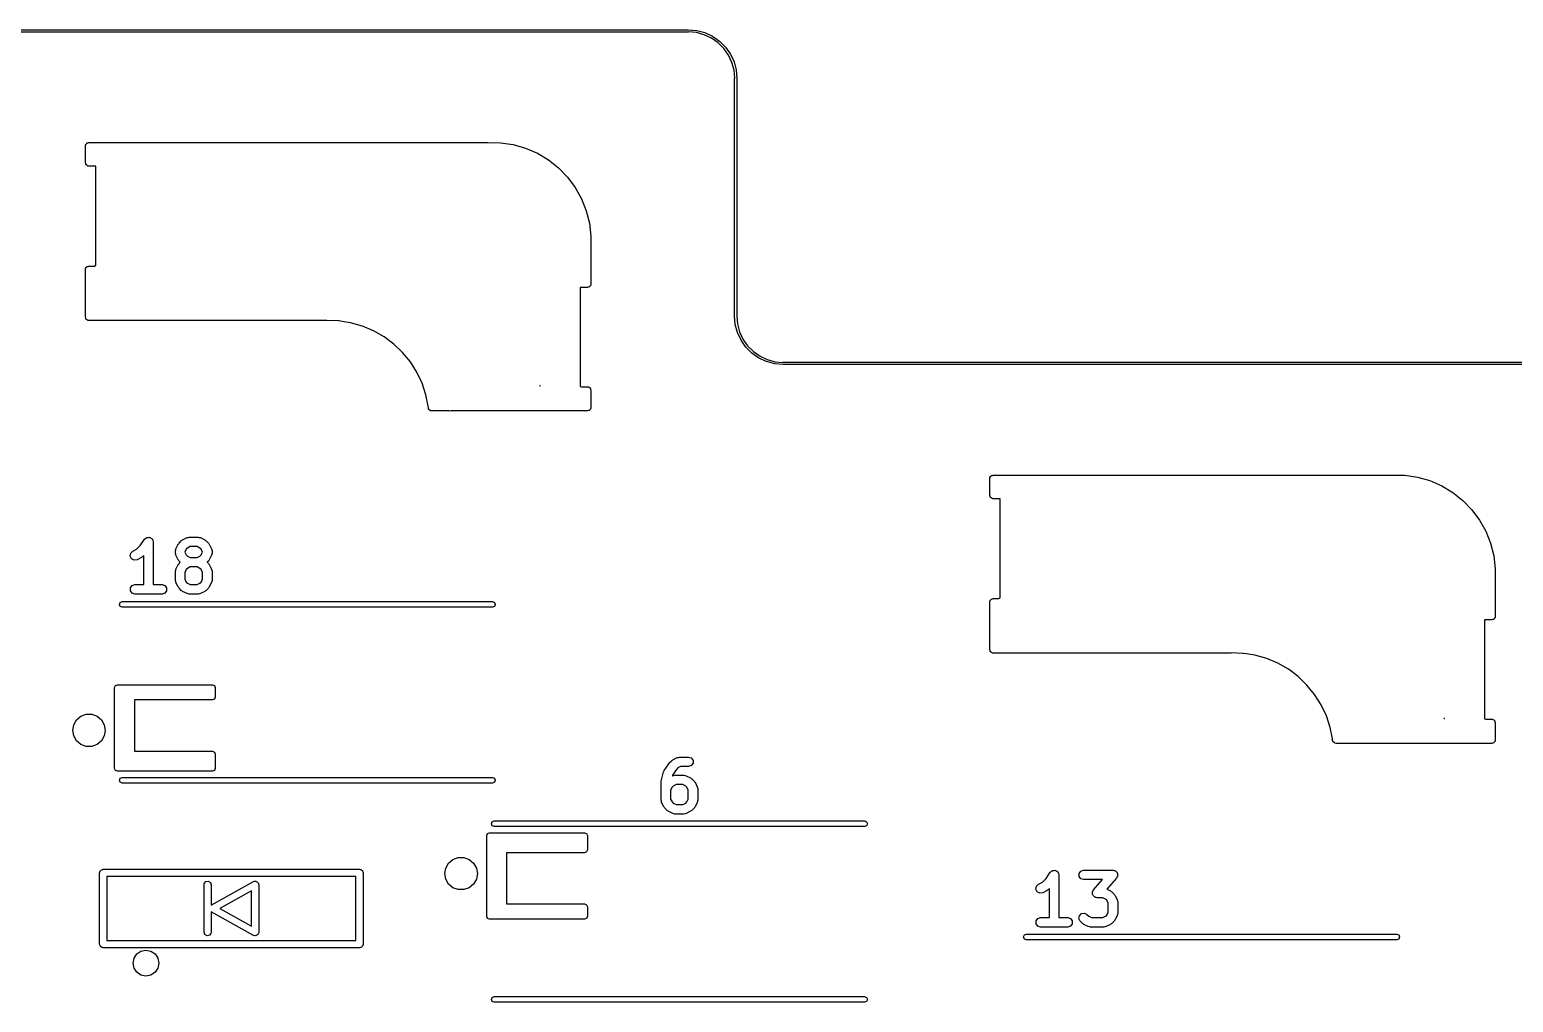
# Model space of a CAD drawing. Extents: x 62 to 222, y -188 to -37.
# Drawn here: x 169.26 to 200.51, y -62.44 to -41.97 of the extents above; entities that cross this region are included whole.
import ezdxf

# ---------------------------------------------------------------- set-up
doc = ezdxf.new("R2010")
doc.units = 0
doc.layers.add('BLACK', color=7, linetype='CONTINUOUS')

msp = doc.modelspace()

# ---------------------------------------------------------------- linework, layer by layer
at = {"layer": 'BLACK', "linetype": 'CONTINUOUS'}
for p, q in [((166.085, -41.9697), (183.135, -41.9697)), ((183.135, -42.0197), (166.085, -42.0197)), ((183.135, -41.9697), (183.313, -41.9853)), ((183.142, -42.0166), (183.135, -42.0197)), ((183.305, -42.0309), (183.142, -42.0166)), ((183.47, -42.075), (183.305, -42.0309)), ((183.313, -41.9853), (183.486, -42.0315)), ((183.624, -42.1471), (183.47, -42.075)), ((183.486, -42.0315), (183.647, -42.107)), ((183.764, -42.245), (183.624, -42.1471)), ((183.647, -42.107), (183.794, -42.2095)), ((183.885, -42.3656), (183.764, -42.245)), ((183.794, -42.2095), (183.92, -42.3359)), ((183.983, -42.5053), (183.885, -42.3656)), ((183.92, -42.3359), (184.023, -42.4822)), ((184.055, -42.66), (183.983, -42.5053)), ((184.023, -42.4822), (184.098, -42.6441)), ((184.099, -42.8248), (184.055, -42.66)), ((184.098, -42.6441), (184.144, -42.8167)), ((184.144, -42.8167), (184.16, -42.9947)), ((184.113, -42.9873), (184.099, -42.8248)), ((184.11, -42.9947), (184.113, -42.9873)), ((184.11, -47.9947), (184.11, -42.9947)), ((184.16, -42.9947), (184.16, -42.9947)), ((184.16, -42.9947), (184.16, -47.9947)), ((170.44, -44.394), (170.452, -44.3791)), ((170.452, -44.3791), (170.462, -44.3622)), ((170.462, -44.3622), (170.468, -44.3599)), ((170.468, -44.3599), (170.472, -44.3547)), ((170.472, -44.3547), (170.492, -44.3514)), ((170.492, -44.3514), (170.51, -44.3447)), ((170.51, -44.3447), (178.91, -44.3447)), ((178.91, -44.3447), (178.911, -44.3449)), ((178.911, -44.3449), (179.178, -44.349)), ((179.178, -44.349), (179.447, -44.3886)), ((170.435, -44.4197), (170.437, -44.41)), ((170.435, -44.7697), (170.435, -44.4197)), ((170.436, -44.4067), (170.438, -44.4038)), ((170.437, -44.41), (170.436, -44.4067)), ((170.438, -44.4038), (170.44, -44.394)), ((179.447, -44.3886), (179.708, -44.463)), ((179.708, -44.463), (179.958, -44.5709)), ((179.958, -44.5709), (180.191, -44.7104)), ((170.442, -44.788), (170.435, -44.7697)), ((170.445, -44.8072), (170.442, -44.788)), ((170.45, -44.8115), (170.445, -44.8072)), ((170.453, -44.8179), (170.45, -44.8115)), ((170.469, -44.8277), (170.453, -44.8179)), ((170.484, -44.8402), (170.469, -44.8277)), ((170.494, -44.8419), (170.484, -44.8402)), ((170.497, -44.8436), (170.494, -44.8419)), ((170.5, -44.843), (170.497, -44.8436)), ((170.51, -44.8447), (170.5, -44.843)), ((170.655, -44.8447), (170.51, -44.8447)), ((170.655, -46.9298), (170.655, -44.8447)), ((180.191, -44.7104), (180.404, -44.8792)), ((180.404, -44.8792), (180.593, -45.0743)), ((180.593, -45.0743), (180.755, -45.2924)), ((180.755, -45.2924), (180.887, -45.5298)), ((180.887, -45.5298), (180.987, -45.7825)), ((180.987, -45.7825), (181.054, -46.046)), ((181.054, -46.046), (181.085, -46.316)), ((181.085, -46.316), (181.084, -46.318)), ((181.084, -46.318), (181.085, -46.3197)), ((181.085, -46.3197), (181.085, -47.3197)), ((170.435, -47.0197), (170.437, -47.01)), ((170.435, -48.0197), (170.435, -47.0197)), ((170.436, -47.0067), (170.438, -47.0038)), ((170.437, -47.01), (170.436, -47.0067)), ((170.438, -47.0038), (170.44, -46.994)), ((170.44, -46.994), (170.452, -46.9791)), ((170.452, -46.9791), (170.462, -46.9622)), ((170.462, -46.9622), (170.468, -46.9599)), ((170.468, -46.9599), (170.472, -46.9547)), ((170.472, -46.9547), (170.492, -46.9514)), ((170.492, -46.9514), (170.51, -46.9447)), ((170.51, -46.9447), (170.624, -46.9447)), ((170.624, -46.9447), (170.655, -46.9298)), ((181.01, -47.3947), (180.855, -47.3947)), ((180.855, -47.3947), (180.855, -49.4787)), ((181.028, -47.388), (181.01, -47.3947)), ((181.047, -47.3847), (181.028, -47.388)), ((181.052, -47.3795), (181.047, -47.3847)), ((181.058, -47.3772), (181.052, -47.3795)), ((181.068, -47.3603), (181.058, -47.3772)), ((181.08, -47.3454), (181.068, -47.3603)), ((181.082, -47.3356), (181.08, -47.3454)), ((181.084, -47.3327), (181.082, -47.3356)), ((181.085, -47.3197), (181.083, -47.3294)), ((181.083, -47.3294), (181.084, -47.3327)), ((170.442, -48.038), (170.435, -48.0197)), ((170.445, -48.0572), (170.442, -48.038)), ((170.45, -48.0615), (170.445, -48.0572)), ((170.453, -48.0679), (170.45, -48.0615)), ((170.469, -48.0777), (170.453, -48.0679)), ((170.484, -48.0902), (170.469, -48.0777)), ((170.494, -48.0919), (170.484, -48.0902)), ((170.497, -48.0936), (170.494, -48.0919)), ((170.5, -48.093), (170.497, -48.0936)), ((170.51, -48.0947), (170.5, -48.093)), ((175.51, -48.0947), (170.51, -48.0947)), ((175.511, -48.0943), (175.51, -48.0947)), ((175.512, -48.0947), (175.511, -48.0943)), ((175.522, -48.091), (175.512, -48.0947)), ((175.768, -48.0987), (175.522, -48.091)), ((175.772, -48.0992), (175.768, -48.0987)), ((175.778, -48.102), (175.772, -48.0992)), ((175.841, -48.1098), (175.778, -48.102)), ((176.022, -48.1378), (175.841, -48.1098)), ((184.126, -48.1727), (184.11, -47.9947)), ((184.11, -47.9947), (184.11, -47.9947)), ((184.16, -47.9947), (184.157, -48.0022)), ((184.157, -48.0022), (184.171, -48.1647)), ((176.269, -48.2076), (176.022, -48.1378)), ((176.505, -48.3069), (176.269, -48.2076)), ((176.727, -48.4342), (176.505, -48.3069)), ((176.933, -48.5878), (176.727, -48.4342)), ((184.172, -48.3453), (184.126, -48.1727)), ((184.171, -48.1647), (184.215, -48.3295)), ((184.247, -48.5072), (184.172, -48.3453)), ((184.215, -48.3295), (184.287, -48.4841)), ((177.118, -48.7652), (176.933, -48.5878)), ((184.35, -48.6536), (184.247, -48.5072)), ((184.287, -48.4841), (184.385, -48.6238)), ((184.476, -48.7799), (184.35, -48.6536)), ((184.385, -48.6238), (184.506, -48.7445)), ((184.506, -48.7445), (184.646, -48.8423)), ((177.28, -48.9638), (177.118, -48.7652)), ((177.417, -49.1807), (177.28, -48.9638)), ((184.622, -48.8824), (184.476, -48.7799)), ((184.784, -48.9579), (184.622, -48.8824)), ((184.646, -48.8423), (184.8, -48.9144)), ((184.957, -49.0041), (184.784, -48.9579)), ((184.8, -48.9144), (184.965, -48.9586)), ((185.135, -49.0197), (184.957, -49.0041)), ((184.965, -48.9586), (185.128, -48.9728)), ((185.128, -48.9728), (185.135, -48.9697)), ((185.135, -48.9697), (221.235, -48.9697)), ((221.235, -49.0197), (185.135, -49.0197)), ((177.526, -49.4127), (177.417, -49.1807)), ((177.606, -49.6563), (177.526, -49.4127)), ((177.654, -49.8976), (177.606, -49.6563)), ((180.017, -49.4616), (180.001, -49.4697)), ((180.001, -49.4697), (180.018, -49.4697)), ((180.018, -49.4697), (180.017, -49.4616)), ((180.855, -49.4787), (180.885, -49.4847)), ((180.885, -49.4847), (181.01, -49.4847)), ((181.01, -49.4847), (181.02, -49.4864)), ((181.02, -49.4864), (181.023, -49.4858)), ((181.023, -49.4858), (181.026, -49.4875)), ((181.026, -49.4875), (181.036, -49.4892)), ((181.036, -49.4892), (181.051, -49.5017)), ((181.051, -49.5017), (181.067, -49.5115)), ((181.067, -49.5115), (181.07, -49.5178)), ((181.07, -49.5178), (181.075, -49.5222)), ((181.075, -49.5222), (181.078, -49.5414)), ((181.078, -49.5414), (181.085, -49.5597)), ((181.085, -49.5597), (181.085, -49.9197)), ((177.652, -49.9083), (177.654, -49.8976)), ((177.659, -49.9228), (177.652, -49.9083)), ((177.665, -49.9572), (177.659, -49.9228)), ((177.704, -49.9902), (177.665, -49.9572)), ((177.73, -49.9947), (177.704, -49.9902)), ((178.094, -49.9947), (177.73, -49.9947)), ((178.113, -49.9981), (178.094, -49.9947)), ((178.142, -49.9947), (178.113, -49.9981)), ((181.01, -49.9947), (178.142, -49.9947)), ((181.028, -49.988), (181.01, -49.9947)), ((181.047, -49.9847), (181.028, -49.988)), ((181.052, -49.9795), (181.047, -49.9847)), ((181.058, -49.9772), (181.052, -49.9795)), ((181.068, -49.9603), (181.058, -49.9772)), ((181.08, -49.9454), (181.068, -49.9603)), ((181.082, -49.9356), (181.08, -49.9454)), ((181.084, -49.9327), (181.082, -49.9356)), ((181.085, -49.9197), (181.083, -49.9294)), ((181.083, -49.9294), (181.084, -49.9327)), ((189.485, -51.4197), (189.487, -51.41)), ((189.485, -51.7697), (189.485, -51.4197)), ((189.486, -51.4067), (189.488, -51.4038)), ((189.487, -51.41), (189.486, -51.4067)), ((189.488, -51.4038), (189.49, -51.394)), ((189.49, -51.394), (189.502, -51.3791)), ((189.502, -51.3791), (189.512, -51.3622)), ((189.512, -51.3622), (189.518, -51.3599)), ((189.518, -51.3599), (189.522, -51.3547)), ((189.522, -51.3547), (189.542, -51.3514)), ((189.542, -51.3514), (189.56, -51.3447)), ((189.56, -51.3447), (197.96, -51.3447)), ((197.96, -51.3447), (197.961, -51.3449)), ((197.961, -51.3449), (198.228, -51.349)), ((198.228, -51.349), (198.497, -51.3886)), ((198.497, -51.3886), (198.758, -51.463)), ((198.758, -51.463), (199.008, -51.5709)), ((189.492, -51.788), (189.485, -51.7697)), ((189.495, -51.8072), (189.492, -51.788)), ((189.5, -51.8115), (189.495, -51.8072)), ((189.503, -51.8179), (189.5, -51.8115)), ((189.519, -51.8277), (189.503, -51.8179)), ((189.534, -51.8402), (189.519, -51.8277)), ((189.544, -51.8419), (189.534, -51.8402)), ((189.547, -51.8436), (189.544, -51.8419)), ((189.55, -51.843), (189.547, -51.8436)), ((189.56, -51.8447), (189.55, -51.843)), ((189.705, -51.8447), (189.56, -51.8447)), ((189.705, -53.9298), (189.705, -51.8447)), ((199.008, -51.5709), (199.241, -51.7104)), ((199.241, -51.7104), (199.454, -51.8792)), ((199.454, -51.8792), (199.643, -52.0743)), ((199.643, -52.0743), (199.805, -52.2924)), ((199.805, -52.2924), (199.937, -52.5298)), ((171.591, -52.8312), (171.681, -52.6966)), ((171.681, -52.6966), (171.682, -52.6953)), ((171.682, -52.6953), (171.683, -52.6933)), ((171.683, -52.6933), (171.706, -52.6763)), ((171.706, -52.6763), (171.729, -52.6583)), ((171.729, -52.6583), (171.731, -52.6582)), ((171.731, -52.6582), (171.733, -52.657)), ((171.733, -52.657), (171.762, -52.657)), ((171.762, -52.657), (171.791, -52.6558)), ((171.791, -52.6558), (171.793, -52.657)), ((171.793, -52.657), (171.795, -52.657)), ((171.795, -52.657), (171.818, -52.674)), ((171.818, -52.674), (171.842, -52.6901)), ((171.842, -52.6901), (171.843, -52.6921)), ((171.843, -52.6921), (171.845, -52.6933)), ((171.845, -52.6933), (171.854, -52.7209)), ((171.854, -52.7209), (171.864, -52.7481)), ((171.864, -52.7481), (171.863, -52.7501)), ((171.863, -52.7501), (171.864, -52.7521)), ((171.864, -52.7521), (171.864, -53.6521)), ((172.341, -52.8978), (172.389, -52.8026)), ((172.389, -52.8026), (172.4, -52.7911)), ((172.4, -52.7911), (172.407, -52.7766)), ((172.407, -52.7766), (172.455, -52.729)), ((172.455, -52.729), (172.469, -52.7216)), ((172.469, -52.7216), (172.481, -52.7103)), ((172.481, -52.7103), (172.576, -52.6626)), ((172.576, -52.6626), (172.599, -52.6592)), ((172.599, -52.6592), (172.621, -52.6521)), ((172.621, -52.6521), (172.811, -52.6521)), ((172.811, -52.6521), (172.833, -52.6592)), ((172.833, -52.6592), (172.856, -52.6626)), ((172.856, -52.6626), (172.951, -52.7103)), ((172.951, -52.7103), (172.963, -52.7216)), ((172.963, -52.7216), (172.977, -52.729)), ((172.977, -52.729), (173.025, -52.7766)), ((173.025, -52.7766), (173.032, -52.7911)), ((173.032, -52.7911), (173.044, -52.8026)), ((173.044, -52.8026), (173.091, -52.8978)), ((199.937, -52.5298), (200.037, -52.7825)), ((200.037, -52.7825), (200.104, -53.046)), ((171.379, -53.0527), (171.389, -52.9917)), ((171.407, -53.108), (171.379, -53.0527)), ((171.389, -52.9917), (171.433, -52.9484)), ((171.462, -53.1365), (171.407, -53.108)), ((171.433, -52.9484), (171.514, -52.908)), ((171.523, -53.1273), (171.462, -53.1365)), ((171.514, -52.908), (171.591, -52.8312)), ((171.618, -53.0796), (171.523, -53.1273)), ((171.63, -53.0683), (171.618, -53.0796)), ((171.644, -53.0609), (171.63, -53.0683)), ((171.664, -53.0411), (171.644, -53.0609)), ((171.664, -53.6521), (171.664, -53.0411)), ((172.33, -52.9426), (172.338, -52.9206)), ((172.33, -52.9902), (172.33, -52.9426)), ((172.338, -53.0121), (172.33, -52.9902)), ((172.338, -52.9206), (172.341, -52.8978)), ((172.341, -53.0349), (172.338, -53.0121)), ((172.389, -53.1302), (172.341, -53.0349)), ((172.4, -53.1417), (172.389, -53.1302)), ((172.56, -52.9066), (172.53, -52.9662)), ((172.53, -52.9662), (172.53, -52.9666)), ((172.53, -52.9666), (172.56, -53.0262)), ((172.585, -52.8819), (172.56, -52.9066)), ((172.56, -53.0262), (172.585, -53.0509)), ((172.645, -52.8521), (172.585, -52.8819)), ((172.585, -53.0509), (172.645, -53.0807)), ((172.788, -52.8521), (172.645, -52.8521)), ((172.645, -53.0807), (172.788, -53.0807)), ((172.847, -52.8819), (172.788, -52.8521)), ((172.788, -53.0807), (172.847, -53.0509)), ((172.872, -52.9066), (172.847, -52.8819)), ((172.847, -53.0509), (172.872, -53.0262)), ((172.902, -52.9662), (172.872, -52.9066)), ((172.872, -53.0262), (172.902, -52.9666)), ((172.902, -52.9666), (172.902, -52.9662)), ((173.044, -53.1302), (173.032, -53.1417)), ((173.091, -53.0349), (173.044, -53.1302)), ((173.091, -52.8978), (173.095, -52.9206)), ((173.095, -53.0121), (173.091, -53.0349)), ((173.095, -52.9206), (173.102, -52.9426)), ((173.102, -52.9902), (173.095, -53.0121)), ((173.102, -52.9426), (173.102, -52.9902)), ((200.104, -53.046), (200.135, -53.316)), ((172.33, -53.3711), (172.338, -53.3492)), ((172.33, -53.5616), (172.33, -53.3711)), ((172.338, -53.3492), (172.341, -53.3264)), ((172.341, -53.3264), (172.389, -53.2312)), ((172.389, -53.2312), (172.4, -53.2196)), ((172.407, -53.1561), (172.4, -53.1417)), ((172.4, -53.2196), (172.407, -53.2052)), ((172.432, -53.1807), (172.407, -53.1561)), ((172.407, -53.2052), (172.432, -53.1807)), ((172.56, -53.3351), (172.53, -53.3947)), ((172.53, -53.3947), (172.53, -53.538)), ((172.585, -53.3105), (172.56, -53.3351)), ((172.645, -53.2807), (172.585, -53.3105)), ((172.788, -53.2807), (172.645, -53.2807)), ((172.847, -53.3105), (172.788, -53.2807)), ((172.872, -53.3351), (172.847, -53.3105)), ((172.902, -53.3947), (172.872, -53.3351)), ((172.902, -53.538), (172.902, -53.3947)), ((173.025, -53.1561), (173, -53.1807)), ((173, -53.1807), (173.025, -53.2052)), ((173.032, -53.1417), (173.025, -53.1561)), ((173.025, -53.2052), (173.032, -53.2196)), ((173.032, -53.2196), (173.044, -53.2312)), ((173.044, -53.2312), (173.091, -53.3264)), ((173.091, -53.3264), (173.095, -53.3492)), ((173.095, -53.3492), (173.102, -53.3711)), ((173.102, -53.3711), (173.102, -53.5616)), ((200.135, -53.316), (200.134, -53.318)), ((200.134, -53.318), (200.135, -53.3197)), ((200.135, -53.3197), (200.135, -54.3197)), ((171.383, -53.7212), (171.419, -53.6712)), ((171.383, -53.783), (171.383, -53.7212)), ((171.419, -53.6712), (171.478, -53.6521)), ((171.478, -53.6521), (171.664, -53.6521)), ((171.864, -53.6521), (172.05, -53.6521)), ((172.05, -53.6521), (172.108, -53.6712)), ((172.108, -53.6712), (172.145, -53.7212)), ((172.145, -53.7212), (172.145, -53.783)), ((172.338, -53.5835), (172.33, -53.5616)), ((172.341, -53.6063), (172.338, -53.5835)), ((172.389, -53.7016), (172.341, -53.6063)), ((172.4, -53.7131), (172.389, -53.7016)), ((172.407, -53.7276), (172.4, -53.7131)), ((172.455, -53.7752), (172.407, -53.7276)), ((172.53, -53.538), (172.56, -53.5976)), ((172.56, -53.5976), (172.585, -53.6223)), ((172.585, -53.6223), (172.645, -53.6521)), ((172.645, -53.6521), (172.788, -53.6521)), ((172.788, -53.6521), (172.847, -53.6223)), ((172.847, -53.6223), (172.872, -53.5976)), ((172.872, -53.5976), (172.902, -53.538)), ((173.025, -53.7276), (172.977, -53.7752)), ((173.032, -53.7131), (173.025, -53.7276)), ((173.044, -53.7016), (173.032, -53.7131)), ((173.091, -53.6063), (173.044, -53.7016)), ((173.095, -53.5835), (173.091, -53.6063)), ((173.102, -53.5616), (173.095, -53.5835)), ((171.15, -54.0697), (171.168, -54.0273)), ((171.168, -54.0273), (171.21, -54.0097)), ((171.21, -54.0097), (179.01, -54.0097)), ((171.419, -53.833), (171.383, -53.783)), ((171.478, -53.8521), (171.419, -53.833)), ((172.05, -53.8521), (171.478, -53.8521)), ((172.108, -53.833), (172.05, -53.8521)), ((172.145, -53.783), (172.108, -53.833)), ((172.469, -53.7825), (172.455, -53.7752)), ((172.481, -53.7939), (172.469, -53.7825)), ((172.576, -53.8415), (172.481, -53.7939)), ((172.599, -53.845), (172.576, -53.8415)), ((172.621, -53.8521), (172.599, -53.845)), ((172.811, -53.8521), (172.621, -53.8521)), ((172.833, -53.845), (172.811, -53.8521)), ((172.856, -53.8415), (172.833, -53.845)), ((172.951, -53.7939), (172.856, -53.8415)), ((172.963, -53.7825), (172.951, -53.7939)), ((172.977, -53.7752), (172.963, -53.7825)), ((179.01, -54.0097), (179.052, -54.0273)), ((179.052, -54.0273), (179.07, -54.0697)), ((189.485, -54.0197), (189.487, -54.01)), ((189.485, -55.0197), (189.485, -54.0197)), ((189.486, -54.0067), (189.488, -54.0038)), ((189.487, -54.01), (189.486, -54.0067)), ((189.488, -54.0038), (189.49, -53.994)), ((189.49, -53.994), (189.502, -53.9791)), ((189.502, -53.9791), (189.512, -53.9622)), ((189.512, -53.9622), (189.518, -53.9599)), ((189.518, -53.9599), (189.522, -53.9547)), ((189.522, -53.9547), (189.542, -53.9514)), ((189.542, -53.9514), (189.56, -53.9447)), ((189.56, -53.9447), (189.674, -53.9447)), ((189.674, -53.9447), (189.705, -53.9298)), ((171.168, -54.1121), (171.15, -54.0697)), ((171.21, -54.1297), (171.168, -54.1121)), ((179.01, -54.1297), (171.21, -54.1297)), ((179.052, -54.1121), (179.01, -54.1297)), ((179.07, -54.0697), (179.052, -54.1121)), ((200.102, -54.3795), (200.097, -54.3847)), ((200.108, -54.3772), (200.102, -54.3795)), ((200.118, -54.3603), (200.108, -54.3772)), ((200.13, -54.3454), (200.118, -54.3603)), ((200.132, -54.3356), (200.13, -54.3454)), ((200.134, -54.3327), (200.132, -54.3356)), ((200.135, -54.3197), (200.133, -54.3294)), ((200.133, -54.3294), (200.134, -54.3327)), ((200.06, -54.3947), (199.905, -54.3947)), ((199.905, -54.3947), (199.905, -56.4787)), ((200.078, -54.388), (200.06, -54.3947)), ((200.097, -54.3847), (200.078, -54.388)), ((189.492, -55.038), (189.485, -55.0197)), ((189.495, -55.0572), (189.492, -55.038)), ((189.5, -55.0615), (189.495, -55.0572)), ((189.503, -55.0679), (189.5, -55.0615)), ((189.519, -55.0777), (189.503, -55.0679)), ((189.534, -55.0902), (189.519, -55.0777)), ((189.544, -55.0919), (189.534, -55.0902)), ((189.547, -55.0936), (189.544, -55.0919)), ((189.55, -55.093), (189.547, -55.0936)), ((189.56, -55.0947), (189.55, -55.093)), ((194.56, -55.0947), (189.56, -55.0947)), ((194.561, -55.0943), (194.56, -55.0947)), ((194.562, -55.0947), (194.561, -55.0943)), ((194.572, -55.091), (194.562, -55.0947)), ((194.818, -55.0987), (194.572, -55.091)), ((194.822, -55.0992), (194.818, -55.0987)), ((194.828, -55.102), (194.822, -55.0992)), ((194.891, -55.1098), (194.828, -55.102)), ((195.072, -55.1378), (194.891, -55.1098)), ((195.319, -55.2076), (195.072, -55.1378)), ((195.555, -55.3069), (195.319, -55.2076)), ((195.777, -55.4342), (195.555, -55.3069)), ((195.983, -55.5878), (195.777, -55.4342)), ((196.168, -55.7652), (195.983, -55.5878)), ((171.05, -55.8197), (171.068, -55.7773)), ((171.05, -57.5197), (171.05, -55.8197)), ((171.068, -55.7773), (171.11, -55.7597)), ((171.11, -55.7597), (173.11, -55.7597)), ((173.11, -55.7597), (173.152, -55.7773)), ((173.152, -55.7773), (173.17, -55.8197)), ((173.17, -55.8197), (173.17, -56.0197)), ((196.33, -55.9638), (196.168, -55.7652)), ((173.11, -56.0797), (171.47, -56.0797)), ((171.47, -56.0797), (171.47, -57.1597)), ((173.152, -56.0621), (173.11, -56.0797)), ((173.17, -56.0197), (173.152, -56.0621)), ((196.467, -56.1807), (196.33, -55.9638)), ((196.576, -56.4127), (196.467, -56.1807)), ((170.188, -56.6024), (170.247, -56.4993)), ((170.247, -56.4993), (170.339, -56.4228)), ((170.339, -56.4228), (170.45, -56.3821)), ((170.45, -56.3821), (170.57, -56.3821)), ((170.57, -56.3821), (170.681, -56.4228)), ((170.681, -56.4228), (170.773, -56.4993)), ((170.773, -56.4993), (170.832, -56.6024)), ((196.656, -56.6563), (196.576, -56.4127)), ((199.067, -56.4616), (199.051, -56.4697)), ((199.051, -56.4697), (199.068, -56.4697)), ((199.068, -56.4697), (199.067, -56.4616)), ((199.905, -56.4787), (199.935, -56.4847)), ((199.935, -56.4847), (200.06, -56.4847)), ((200.06, -56.4847), (200.07, -56.4864)), ((200.07, -56.4864), (200.073, -56.4858)), ((200.073, -56.4858), (200.076, -56.4875)), ((200.076, -56.4875), (200.086, -56.4892)), ((200.086, -56.4892), (200.101, -56.5017)), ((200.101, -56.5017), (200.117, -56.5115)), ((200.117, -56.5115), (200.12, -56.5178)), ((200.12, -56.5178), (200.125, -56.5222)), ((200.125, -56.5222), (200.128, -56.5414)), ((200.128, -56.5414), (200.135, -56.5597)), ((200.135, -56.5597), (200.135, -56.9197)), ((170.167, -56.7197), (170.188, -56.6024)), ((170.188, -56.837), (170.167, -56.7197)), ((170.247, -56.9401), (170.188, -56.837)), ((170.832, -56.837), (170.773, -56.9401)), ((170.832, -56.6024), (170.853, -56.7197)), ((170.853, -56.7197), (170.832, -56.837)), ((196.704, -56.8976), (196.656, -56.6563)), ((170.339, -57.0166), (170.247, -56.9401)), ((170.45, -57.0573), (170.339, -57.0166)), ((170.57, -57.0573), (170.45, -57.0573)), ((170.681, -57.0166), (170.57, -57.0573)), ((170.773, -56.9401), (170.681, -57.0166)), ((171.47, -57.1597), (173.11, -57.1597)), ((173.11, -57.1597), (173.152, -57.1773)), ((173.152, -57.1773), (173.17, -57.2197)), ((196.702, -56.9083), (196.704, -56.8976)), ((196.709, -56.9228), (196.702, -56.9083)), ((196.715, -56.9572), (196.709, -56.9228)), ((196.754, -56.9902), (196.715, -56.9572)), ((196.78, -56.9947), (196.754, -56.9902)), ((197.144, -56.9947), (196.78, -56.9947)), ((197.163, -56.9981), (197.144, -56.9947)), ((197.192, -56.9947), (197.163, -56.9981)), ((200.06, -56.9947), (197.192, -56.9947)), ((200.078, -56.988), (200.06, -56.9947)), ((200.097, -56.9847), (200.078, -56.988)), ((200.102, -56.9795), (200.097, -56.9847)), ((200.108, -56.9772), (200.102, -56.9795)), ((200.118, -56.9603), (200.108, -56.9772)), ((200.13, -56.9454), (200.118, -56.9603)), ((200.132, -56.9356), (200.13, -56.9454)), ((200.134, -56.9327), (200.132, -56.9356)), ((200.135, -56.9197), (200.133, -56.9294)), ((200.133, -56.9294), (200.134, -56.9327)), ((173.17, -57.2197), (173.17, -57.5197)), ((182.628, -57.5647), (182.723, -57.4219)), ((182.723, -57.4219), (182.731, -57.4156)), ((182.731, -57.4156), (182.735, -57.4066)), ((182.735, -57.4066), (182.783, -57.359)), ((182.783, -57.359), (182.797, -57.3516)), ((182.797, -57.3516), (182.809, -57.3403)), ((182.809, -57.3403), (182.904, -57.2926)), ((182.904, -57.2926), (182.927, -57.2892)), ((182.973, -57.4821), (182.913, -57.5119)), ((182.927, -57.2892), (182.949, -57.2821)), ((182.949, -57.2821), (183.139, -57.2821)), ((183.139, -57.4821), (182.973, -57.4821)), ((183.139, -57.2821), (183.198, -57.3012)), ((183.198, -57.463), (183.139, -57.4821)), ((183.198, -57.3012), (183.235, -57.3512)), ((183.235, -57.413), (183.198, -57.463)), ((183.235, -57.3512), (183.235, -57.413)), ((171.068, -57.5621), (171.05, -57.5197)), ((171.11, -57.5797), (171.068, -57.5621)), ((173.11, -57.5797), (171.11, -57.5797)), ((171.15, -57.7697), (171.168, -57.7273)), ((171.168, -57.8121), (171.15, -57.7697)), ((171.168, -57.7273), (171.21, -57.7097)), ((171.21, -57.8297), (171.168, -57.8121)), ((171.21, -57.7097), (179.01, -57.7097)), ((173.152, -57.5621), (173.11, -57.5797)), ((173.17, -57.5197), (173.152, -57.5621)), ((179.01, -57.7097), (179.052, -57.7273)), ((179.052, -57.8121), (179.01, -57.8297)), ((179.052, -57.7273), (179.07, -57.7697)), ((179.07, -57.7697), (179.052, -57.8121)), ((182.563, -57.8107), (182.567, -57.7988)), ((182.563, -58.1916), (182.563, -57.8107)), ((182.566, -57.7864), (182.614, -57.5959)), ((182.567, -57.7988), (182.566, -57.7864)), ((182.614, -57.5959), (182.623, -57.5813)), ((182.623, -57.5813), (182.628, -57.5647)), ((182.804, -57.6612), (182.799, -57.6784)), ((182.799, -57.6784), (182.809, -57.6736)), ((182.884, -57.541), (182.804, -57.6612)), ((182.809, -57.6736), (182.832, -57.6702)), ((182.832, -57.6702), (182.854, -57.663)), ((182.854, -57.663), (183.044, -57.663)), ((182.913, -57.5119), (182.884, -57.541)), ((183.044, -57.663), (183.066, -57.6702)), ((183.066, -57.6702), (183.089, -57.6736)), ((183.089, -57.6736), (183.184, -57.7212)), ((183.184, -57.7212), (183.196, -57.7326)), ((183.196, -57.7326), (183.21, -57.7399)), ((183.21, -57.7399), (183.258, -57.7876)), ((183.258, -57.7876), (183.265, -57.802)), ((183.265, -57.802), (183.277, -57.8136)), ((183.277, -57.8136), (183.324, -57.9088)), ((179.01, -57.8297), (171.21, -57.8297)), ((182.793, -57.9175), (182.763, -57.9771)), ((182.763, -57.9771), (182.763, -58.168)), ((182.818, -57.8928), (182.793, -57.9175)), ((182.877, -57.863), (182.818, -57.8928)), ((183.021, -57.863), (182.877, -57.863)), ((183.08, -57.8928), (183.021, -57.863)), ((183.105, -57.9175), (183.08, -57.8928)), ((183.135, -57.9771), (183.105, -57.9175)), ((183.135, -58.168), (183.135, -57.9771)), ((183.324, -57.9088), (183.328, -57.9316)), ((183.328, -57.9316), (183.335, -57.9535)), ((183.335, -57.9535), (183.335, -58.1916)), ((182.57, -58.2135), (182.563, -58.1916)), ((182.574, -58.2363), (182.57, -58.2135)), ((182.621, -58.3316), (182.574, -58.2363)), ((182.633, -58.3431), (182.621, -58.3316)), ((182.64, -58.3576), (182.633, -58.3431)), ((182.688, -58.4052), (182.64, -58.3576)), ((182.702, -58.4125), (182.688, -58.4052)), ((182.714, -58.4239), (182.702, -58.4125)), ((182.809, -58.4715), (182.714, -58.4239)), ((182.763, -58.168), (182.793, -58.2276)), ((182.793, -58.2276), (182.818, -58.2523)), ((182.818, -58.2523), (182.877, -58.2821)), ((182.877, -58.2821), (183.021, -58.2821)), ((183.021, -58.2821), (183.08, -58.2523)), ((183.08, -58.2523), (183.105, -58.2276)), ((183.184, -58.4239), (183.089, -58.4715)), ((183.105, -58.2276), (183.135, -58.168)), ((183.196, -58.4125), (183.184, -58.4239)), ((183.21, -58.4052), (183.196, -58.4125)), ((183.258, -58.3576), (183.21, -58.4052)), ((183.265, -58.3431), (183.258, -58.3576)), ((183.277, -58.3316), (183.265, -58.3431)), ((183.324, -58.2363), (183.277, -58.3316)), ((183.328, -58.2135), (183.324, -58.2363)), ((183.335, -58.1916), (183.328, -58.2135)), ((178.989, -58.6847), (179.007, -58.6423)), ((179.007, -58.7271), (178.989, -58.6847)), ((179.007, -58.6423), (179.049, -58.6247)), ((179.049, -58.7447), (179.007, -58.7271)), ((179.049, -58.6247), (186.849, -58.6247)), ((186.849, -58.7447), (179.049, -58.7447)), ((182.832, -58.475), (182.809, -58.4715)), ((182.854, -58.4821), (182.832, -58.475)), ((183.044, -58.4821), (182.854, -58.4821)), ((183.066, -58.475), (183.044, -58.4821)), ((183.089, -58.4715), (183.066, -58.475)), ((186.849, -58.6247), (186.891, -58.6423)), ((186.891, -58.7271), (186.849, -58.7447)), ((186.891, -58.6423), (186.909, -58.6847)), ((186.909, -58.6847), (186.891, -58.7271)), ((178.889, -58.9347), (178.907, -58.8923)), ((178.889, -60.6347), (178.889, -58.9347)), ((178.907, -58.8923), (178.949, -58.8747)), ((178.949, -58.8747), (180.949, -58.8747)), ((180.949, -58.8747), (180.991, -58.8923)), ((180.991, -58.8923), (181.009, -58.9347)), ((181.009, -58.9347), (181.009, -59.2347)), ((180.949, -59.2947), (179.309, -59.2947)), ((179.309, -59.2947), (179.309, -60.3747)), ((180.991, -59.2771), (180.949, -59.2947)), ((181.009, -59.2347), (180.991, -59.2771)), ((170.738, -59.7038), (170.74, -59.694)), ((170.74, -59.694), (170.752, -59.6791)), ((170.752, -59.6791), (170.762, -59.6622)), ((170.762, -59.6622), (170.768, -59.6599)), ((170.768, -59.6599), (170.772, -59.6547)), ((170.772, -59.6547), (170.792, -59.6514)), ((170.792, -59.6514), (170.81, -59.6447)), ((170.81, -59.6447), (176.21, -59.6447)), ((176.21, -59.6447), (176.22, -59.6464)), ((176.22, -59.6464), (176.223, -59.6458)), ((176.223, -59.6458), (176.226, -59.6475)), ((176.226, -59.6475), (176.236, -59.6492)), ((176.236, -59.6492), (176.251, -59.6617)), ((176.251, -59.6617), (176.267, -59.6715)), ((176.267, -59.6715), (176.27, -59.6778)), ((176.27, -59.6778), (176.275, -59.6822)), ((176.275, -59.6822), (176.278, -59.7014)), ((178.006, -59.7347), (178.027, -59.6174)), ((178.027, -59.6174), (178.086, -59.5143)), ((178.086, -59.5143), (178.178, -59.4378)), ((178.178, -59.4378), (178.289, -59.3971)), ((178.289, -59.3971), (178.409, -59.3971)), ((178.409, -59.3971), (178.52, -59.4378)), ((178.52, -59.4378), (178.612, -59.5143)), ((178.612, -59.5143), (178.671, -59.6174)), ((178.671, -59.6174), (178.692, -59.7347)), ((190.763, -59.7033), (190.786, -59.6863)), ((190.786, -59.6863), (190.809, -59.6683)), ((190.809, -59.6683), (190.811, -59.6682)), ((190.811, -59.6682), (190.813, -59.667)), ((190.813, -59.667), (190.842, -59.667)), ((190.842, -59.667), (190.871, -59.6658)), ((190.871, -59.6658), (190.873, -59.667)), ((190.873, -59.667), (190.875, -59.667)), ((190.875, -59.667), (190.898, -59.684)), ((190.898, -59.684), (190.922, -59.7001)), ((191.368, -59.7312), (191.404, -59.6812)), ((191.404, -59.6812), (191.463, -59.6621)), ((191.463, -59.6621), (192.082, -59.6621)), ((192.082, -59.6621), (192.101, -59.6683)), ((192.101, -59.6683), (192.121, -59.6702)), ((192.121, -59.6702), (192.13, -59.6777)), ((192.13, -59.6777), (192.141, -59.6812)), ((192.141, -59.6812), (192.153, -59.6975)), ((170.735, -59.7197), (170.737, -59.71)), ((170.735, -61.2197), (170.735, -59.7197)), ((170.736, -59.7067), (170.738, -59.7038)), ((170.737, -59.71), (170.736, -59.7067)), ((170.885, -59.7947), (170.885, -61.1447)), ((176.135, -59.7947), (170.885, -59.7947)), ((172.935, -59.9697), (172.94, -59.944)), ((172.935, -60.9697), (172.935, -59.9697)), ((172.94, -59.944), (172.972, -59.9047)), ((172.972, -59.9047), (173.023, -59.8958)), ((173.023, -59.8958), (173.067, -59.9215)), ((173.067, -59.9215), (173.085, -59.9697)), ((173.085, -60.3978), (173.974, -59.9041)), ((173.085, -59.9697), (173.085, -60.3978)), ((173.974, -59.9041), (173.998, -59.8956)), ((173.998, -59.8956), (174.011, -59.898)), ((174.011, -59.898), (174.023, -59.8958)), ((174.023, -59.8958), (174.035, -59.9028)), ((174.035, -59.9028), (174.049, -59.9054)), ((174.049, -59.9054), (174.057, -59.9152)), ((174.057, -59.9152), (174.067, -59.9215)), ((174.067, -59.9215), (174.072, -59.9345)), ((174.072, -59.9345), (174.081, -59.9452)), ((174.081, -59.9452), (174.081, -59.9578)), ((174.081, -59.9578), (174.085, -59.9697)), ((174.085, -59.9697), (174.085, -60.9697)), ((176.135, -61.1447), (176.135, -59.7947)), ((176.278, -59.7014), (176.285, -59.7197)), ((176.285, -59.7197), (176.285, -61.2197)), ((178.027, -59.852), (178.006, -59.7347)), ((178.086, -59.9551), (178.027, -59.852)), ((178.178, -60.0316), (178.086, -59.9551)), ((178.612, -59.9551), (178.52, -60.0316)), ((178.671, -59.852), (178.612, -59.9551)), ((178.692, -59.7347), (178.671, -59.852)), ((190.459, -60.0627), (190.469, -60.0017)), ((190.469, -60.0017), (190.513, -59.9584)), ((190.513, -59.9584), (190.594, -59.918)), ((190.594, -59.918), (190.671, -59.8412)), ((190.671, -59.8412), (190.761, -59.7066)), ((190.761, -59.7066), (190.762, -59.7053)), ((190.762, -59.7053), (190.763, -59.7033)), ((190.922, -59.7001), (190.923, -59.7021)), ((190.923, -59.7021), (190.925, -59.7033)), ((190.925, -59.7033), (190.934, -59.7309)), ((190.934, -59.7309), (190.944, -59.7581)), ((190.944, -59.7581), (190.943, -59.7601)), ((190.943, -59.7601), (190.944, -59.7621)), ((190.944, -59.7621), (190.944, -60.6621)), ((191.368, -59.793), (191.368, -59.7312)), ((191.404, -59.843), (191.368, -59.793)), ((191.463, -59.8621), (191.404, -59.843)), ((191.862, -59.8621), (191.463, -59.8621)), ((191.673, -60.0772), (191.862, -59.8621)), ((192.157, -59.8279), (191.953, -60.0618)), ((192.153, -59.6975), (192.168, -59.7109)), ((192.165, -59.8094), (192.157, -59.8279)), ((192.177, -59.793), (192.165, -59.8094)), ((192.168, -59.7109), (192.17, -59.722)), ((192.17, -59.722), (192.177, -59.7312)), ((192.177, -59.7312), (192.177, -59.7514)), ((192.177, -59.7514), (192.182, -59.7711)), ((192.182, -59.7711), (192.177, -59.7816)), ((192.177, -59.7816), (192.177, -59.793)), ((173.935, -60.0972), (173.264, -60.4697)), ((173.935, -60.8422), (173.935, -60.0972)), ((178.289, -60.0723), (178.178, -60.0316)), ((178.409, -60.0723), (178.289, -60.0723)), ((178.52, -60.0316), (178.409, -60.0723)), ((190.487, -60.118), (190.459, -60.0627)), ((190.542, -60.1465), (190.487, -60.118)), ((190.603, -60.1373), (190.542, -60.1465)), ((190.698, -60.0896), (190.603, -60.1373)), ((190.71, -60.0783), (190.698, -60.0896)), ((190.724, -60.0709), (190.71, -60.0783)), ((190.744, -60.0511), (190.724, -60.0709)), ((190.744, -60.6621), (190.744, -60.0511)), ((191.649, -60.134), (191.653, -60.1235)), ((191.653, -60.1537), (191.649, -60.134)), ((191.653, -60.1121), (191.665, -60.0958)), ((191.653, -60.1235), (191.653, -60.1121)), ((191.653, -60.174), (191.653, -60.1537)), ((191.66, -60.1832), (191.653, -60.174)), ((191.663, -60.1943), (191.66, -60.1832)), ((191.678, -60.2076), (191.663, -60.1943)), ((191.665, -60.0958), (191.673, -60.0772)), ((191.69, -60.224), (191.678, -60.2076)), ((191.701, -60.2275), (191.69, -60.224)), ((191.709, -60.235), (191.701, -60.2275)), ((191.729, -60.2368), (191.709, -60.235)), ((191.749, -60.243), (191.729, -60.2368)), ((191.868, -60.243), (191.749, -60.243)), ((191.927, -60.2728), (191.868, -60.243)), ((191.952, -60.2975), (191.927, -60.2728)), ((191.982, -60.3571), (191.952, -60.2975)), ((191.953, -60.0618), (192.031, -60.1012)), ((192.031, -60.1012), (192.043, -60.1126)), ((192.043, -60.1126), (192.057, -60.1199)), ((192.057, -60.1199), (192.105, -60.1676)), ((192.105, -60.1676), (192.112, -60.182)), ((192.112, -60.182), (192.124, -60.1936)), ((192.124, -60.1936), (192.171, -60.2888)), ((192.171, -60.2888), (192.175, -60.3116)), ((192.175, -60.3116), (192.182, -60.3335)), ((173.974, -61.0353), (173.085, -60.5416)), ((173.085, -60.5416), (173.085, -60.9697)), ((173.264, -60.4697), (173.935, -60.8422)), ((179.309, -60.3747), (180.949, -60.3747)), ((180.949, -60.3747), (180.991, -60.3923)), ((180.991, -60.3923), (181.009, -60.4347)), ((181.009, -60.4347), (181.009, -60.6347)), ((191.364, -60.6825), (191.374, -60.6215)), ((191.374, -60.6215), (191.417, -60.5777)), ((191.417, -60.5777), (191.479, -60.5681)), ((191.479, -60.5681), (191.534, -60.5961)), ((191.534, -60.5961), (191.57, -60.6323)), ((191.57, -60.6323), (191.629, -60.6621)), ((191.868, -60.6621), (191.927, -60.6323)), ((191.927, -60.6323), (191.952, -60.6076)), ((191.952, -60.6076), (191.982, -60.548)), ((191.982, -60.548), (191.982, -60.3571)), ((192.171, -60.6163), (192.124, -60.7116)), ((192.175, -60.5935), (192.171, -60.6163)), ((192.182, -60.5716), (192.175, -60.5935)), ((192.182, -60.3335), (192.182, -60.5716)), ((178.907, -60.6771), (178.889, -60.6347)), ((178.949, -60.6947), (178.907, -60.6771)), ((180.949, -60.6947), (178.949, -60.6947)), ((180.991, -60.6771), (180.949, -60.6947)), ((181.009, -60.6347), (180.991, -60.6771)), ((190.463, -60.7312), (190.499, -60.6812)), ((190.463, -60.793), (190.463, -60.7312)), ((190.499, -60.843), (190.463, -60.793)), ((190.499, -60.6812), (190.558, -60.6621)), ((190.558, -60.8621), (190.499, -60.843)), ((190.558, -60.6621), (190.744, -60.6621)), ((191.13, -60.8621), (190.558, -60.8621)), ((190.944, -60.6621), (191.13, -60.6621)), ((191.13, -60.6621), (191.188, -60.6812)), ((191.188, -60.843), (191.13, -60.8621)), ((191.188, -60.6812), (191.225, -60.7312)), ((191.225, -60.793), (191.188, -60.843)), ((191.225, -60.7312), (191.225, -60.793)), ((191.392, -60.7376), (191.364, -60.6825)), ((191.44, -60.7852), (191.392, -60.7376)), ((191.454, -60.7925), (191.44, -60.7852)), ((191.466, -60.8039), (191.454, -60.7925)), ((191.561, -60.8515), (191.466, -60.8039)), ((191.584, -60.855), (191.561, -60.8515)), ((191.606, -60.8621), (191.584, -60.855)), ((191.891, -60.8621), (191.606, -60.8621)), ((191.629, -60.6621), (191.868, -60.6621)), ((191.913, -60.855), (191.891, -60.8621)), ((191.936, -60.8515), (191.913, -60.855)), ((192.031, -60.8039), (191.936, -60.8515)), ((192.043, -60.7925), (192.031, -60.8039)), ((192.057, -60.7852), (192.043, -60.7925)), ((192.105, -60.7376), (192.057, -60.7852)), ((192.112, -60.7231), (192.105, -60.7376)), ((192.124, -60.7116), (192.112, -60.7231)), ((170.742, -61.238), (170.735, -61.2197)), ((170.745, -61.2572), (170.742, -61.238)), ((170.75, -61.2615), (170.745, -61.2572)), ((170.885, -61.1447), (176.135, -61.1447)), ((172.953, -61.0179), (172.935, -60.9697)), ((172.997, -61.0436), (172.953, -61.0179)), ((173.047, -61.0347), (172.997, -61.0436)), ((173.08, -60.9954), (173.047, -61.0347)), ((173.085, -60.9697), (173.08, -60.9954)), ((173.986, -61.0372), (173.974, -61.0353)), ((173.997, -61.0436), (173.986, -61.0372)), ((174.011, -61.0412), (173.997, -61.0436)), ((174.024, -61.0433), (174.011, -61.0412)), ((174.035, -61.0368), (174.024, -61.0433)), ((174.047, -61.0347), (174.035, -61.0368)), ((174.056, -61.0241), (174.047, -61.0347)), ((174.068, -61.017), (174.056, -61.0241)), ((174.072, -61.005), (174.068, -61.017)), ((174.08, -60.9954), (174.072, -61.005)), ((174.085, -60.9697), (174.08, -60.9954)), ((176.28, -61.2454), (176.268, -61.2603)), ((176.282, -61.2356), (176.28, -61.2454)), ((176.284, -61.2327), (176.282, -61.2356)), ((176.285, -61.2197), (176.283, -61.2294)), ((176.283, -61.2294), (176.284, -61.2327)), ((190.2, -61.0697), (190.218, -61.0273)), ((190.218, -61.1121), (190.2, -61.0697)), ((190.218, -61.0273), (190.26, -61.0097)), ((190.26, -61.1297), (190.218, -61.1121)), ((190.26, -61.0097), (198.06, -61.0097)), ((198.06, -61.1297), (190.26, -61.1297)), ((198.06, -61.0097), (198.102, -61.0273)), ((198.102, -61.1121), (198.06, -61.1297)), ((198.102, -61.0273), (198.12, -61.0697)), ((198.12, -61.0697), (198.102, -61.1121)), ((170.753, -61.2679), (170.75, -61.2615)), ((170.769, -61.2777), (170.753, -61.2679)), ((170.784, -61.2902), (170.769, -61.2777)), ((170.794, -61.2919), (170.784, -61.2902)), ((170.797, -61.2936), (170.794, -61.2919)), ((170.8, -61.293), (170.797, -61.2936)), ((170.81, -61.2947), (170.8, -61.293)), ((176.21, -61.2947), (170.81, -61.2947)), ((171.438, -61.6197), (171.459, -61.5156)), ((171.459, -61.5156), (171.518, -61.4273)), ((171.518, -61.4273), (171.606, -61.3683)), ((171.606, -61.3683), (171.71, -61.3476)), ((171.71, -61.3476), (171.814, -61.3683)), ((171.814, -61.3683), (171.902, -61.4273)), ((171.902, -61.4273), (171.961, -61.5156)), ((171.961, -61.5156), (171.982, -61.6197)), ((176.228, -61.288), (176.21, -61.2947)), ((176.248, -61.2847), (176.228, -61.288)), ((176.252, -61.2795), (176.248, -61.2847)), ((176.258, -61.2772), (176.252, -61.2795)), ((176.268, -61.2603), (176.258, -61.2772)), ((171.459, -61.7238), (171.438, -61.6197)), ((171.518, -61.8121), (171.459, -61.7238)), ((171.606, -61.8711), (171.518, -61.8121)), ((171.71, -61.8918), (171.606, -61.8711)), ((171.814, -61.8711), (171.71, -61.8918)), ((171.902, -61.8121), (171.814, -61.8711)), ((171.961, -61.7238), (171.902, -61.8121)), ((171.982, -61.6197), (171.961, -61.7238)), ((178.989, -62.3847), (179.007, -62.3423)), ((179.007, -62.4271), (178.989, -62.3847)), ((179.007, -62.3423), (179.049, -62.3247)), ((179.049, -62.4447), (179.007, -62.4271)), ((179.049, -62.3247), (186.849, -62.3247)), ((186.849, -62.4447), (179.049, -62.4447)), ((186.849, -62.3247), (186.891, -62.3423)), ((186.891, -62.4271), (186.849, -62.4447)), ((186.891, -62.3423), (186.909, -62.3847)), ((186.909, -62.3847), (186.891, -62.4271))]:
    msp.add_line(p, q, dxfattribs=at)

doc.saveas('drawing.dxf')
